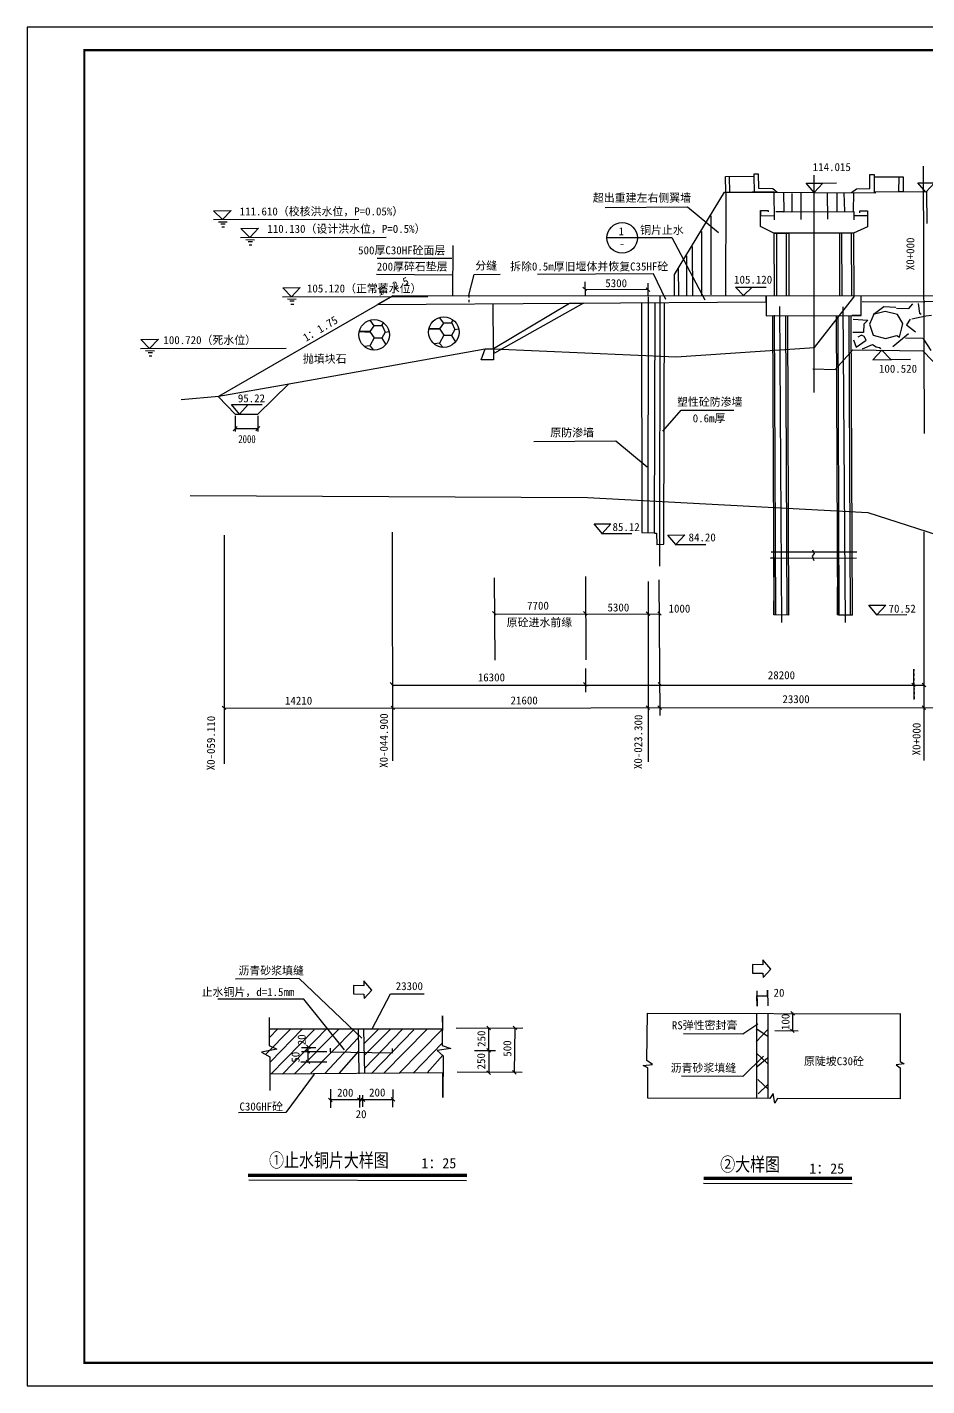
# Model space of a CAD drawing. Header units: millimetres. Extents: x 2456 to 5353, y 685 to 1986.
# Drawn here: x 2456 to 2849, y 1365 to 1959 of the extents above; entities that cross this region are included whole.
import ezdxf
from ezdxf.enums import TextEntityAlignment as Align

# ---------------------------------------------------------------- set-up
doc = ezdxf.new("R2010")
doc.units = ezdxf.units.MM
doc.linetypes.add('2', pattern=[3, 1, -1, 1])
doc.layers.get('0').update_dxf_attribs({"color": 10})
for name, color, linetype in [('0-外框', 6, 'Continuous'), ('TXT-DIM', 7, 'Continuous'), ('TXT-NOTE', 2, 'Continuous'), ('图框', 7, 'Continuous'), ('签名', 193, '2')]:
    doc.layers.add(name, color=color, linetype=linetype)
doc.styles.add('HT', font='', dxfattribs={"width": 0.8})
doc.styles.add('宋体', font='')
doc.styles.get('HT').set_extended_font_data('SimHei')
doc.styles.get('宋体').set_extended_font_data('SimSun')
doc.dimstyles.new('BLcr1000m2', dxfattribs={"dimtxt": 1.5, "dimasz": 0.005, "dimexe": 1.25, "dimexo": 1, "dimgap": 0.4, "dimtad": 1, "dimdec": 0, "dimlfac": 1000, "dimzin": 0, "dimdsep": 46, "dimtxsty": 'HT', "dimblk": '_DIMX', "dimcen": -0.09, "dimclrd": 256, "dimclrt": 256, "dimaunit": 1, "dimadec": 0, "dimazin": 0, "dimtfac": 1, "dimtdec": 0, "dimtmove": 2, "dimatfit": 3, "dimldrblk": '_DIMX', "dimfxl": 1, "dimfrac": 2, "dimtolj": 1, "dimtzin": 0, "dimarcsym": 0})

# ---------------------------------------------------------------- blocks, each defined once
blk = doc.blocks.new('_DIMX')
at = {"const_width": 50}
blk.add_lwpolyline([(-70, -70), (70, 70)], dxfattribs=at)
blk = doc.blocks.new('*D34')
at = {"layer": 'Defpoints', "color": 0, "transparency": 16777216}
for p in [(2546.89, 1789.83), (2556.78, 1789.83)]:
    blk.add_point(p, dxfattribs=at)
at = {"layer": '签名', "color": 0, "lineweight": -2, "transparency": 16777216}
for p, q in [((2546.89, 1788.83), (2546.89, 1782.2)), ((2556.78, 1788.83), (2556.78, 1782.2))]:
    blk.add_line(p, q, dxfattribs=at)
at = {"layer": '签名', "lineweight": -2, "transparency": 16777216}
blk.add_line((2546.89, 1783.45), (2556.77, 1783.45), dxfattribs=at)
at = {"layer": '签名', "transparency": 16777216, "insert": (2552.03, 1778.86), "char_height": 3.5, "attachment_point": 5, "style": 'HT', "bg_fill": 3, "box_fill_scale": 1.1, "bg_fill_color": 256, "bg_fill_true_color": 13158600, "bg_fill_transparency": 0}
blk.add_mtext('\\A1;2000', dxfattribs=at)
at = {"layer": 'Defpoints', "color": 0, "transparency": 16777216}
blk.add_point((2556.78, 1783.45), dxfattribs=at)
at = {"layer": '签名', "lineweight": -2, "transparency": 16777216, "xscale": 0.005, "yscale": 0.005, "zscale": 0.005, "rotation": 180}
blk.add_blockref('_DIMX', (2546.89, 1783.45), dxfattribs=at)
at = {"layer": '签名', "lineweight": -2, "transparency": 16777216, "xscale": 0.005, "yscale": 0.005, "zscale": 0.005}
blk.add_blockref('_DIMX', (2556.78, 1783.45), dxfattribs=at)

msp = doc.modelspace()

# ---------------------------------------------------------------- linework, layer by layer
at = {"color": 0}
for p, q in [((2848.3071, 1781.3912), (2847.9292, 1898.1979)), ((2761.3831, 1893.7349), (2773.7997, 1893.8115)), ((2761.4981, 1886.8422), (2761.3831, 1893.7349)), ((2762.9791, 1893.5705), (2763.1336, 1886.8188)), ((2773.7862, 1893.7957), (2773.8588, 1886.8591)), ((2773.7997, 1893.8115), (2773.838, 1894.8071)), ((2773.838, 1894.8071), (2775.5625, 1894.8071)), ((2775.5625, 1894.8071), (2775.8307, 1888.6037)), ((2796.578, 1890.8218), (2809.9313, 1890.8511)), ((2796.578, 1890.8218), (2803.9079, 1890.8379)), ((2800.0641, 1886.6888), (2796.578, 1890.8218)), ((2800.0473, 1799.3131), (2800.0656, 1894.2138)), ((2803.9079, 1890.8379), (2800.0641, 1886.6888)), ((2824.4391, 1888.4355), (2824.4789, 1894.5294)), ((2824.4789, 1894.5294), (2826.3125, 1894.5692)), ((2826.3125, 1894.5692), (2826.3125, 1886.5237)), ((2826.4689, 1893.5597), (2838.9761, 1893.5346)), ((2837.0712, 1887.0479), (2837.2466, 1893.5597)), ((2838.9761, 1893.5346), (2839.0262, 1887.073)), ((2845.4151, 1890.9466), (2858.7685, 1890.976)), ((2845.4151, 1890.9466), (2852.7451, 1890.9628)), ((2848.9013, 1886.8136), (2845.4151, 1890.9466)), ((2852.7451, 1890.9628), (2848.9013, 1886.8136)), ((2739.0415, 1850.8354), (2760.8894, 1886.8325)), ((2760.8894, 1886.8325), (2773.0272, 1886.8325)), ((2761.472, 1886.8325), (2761.2778, 1841.6178)), ((2782.568, 1886.9606), (2773.0567, 1886.8491)), ((2773.0567, 1886.8491), (2827.0533, 1886.5286)), ((2775.8307, 1888.6037), (2782.1036, 1888.4196)), ((2782.1036, 1888.4196), (2783.8695, 1886.7741)), ((2782.7121, 1874.6718), (2782.568, 1886.9606)), ((2786.6688, 1886.8218), (2786.8241, 1878.2086)), ((2790.3963, 1886.2786), (2790.3575, 1878.131)), ((2794.2924, 1886.7276), (2794.2218, 1874.8331)), ((2805.8246, 1886.6173), (2805.8976, 1874.9992)), ((2810.0814, 1886.4958), (2809.9841, 1878.3291)), ((2813.1463, 1886.5687), (2813.3409, 1878.3291)), ((2816.5069, 1886.6432), (2818.5796, 1888.3558)), ((2817.3821, 1878.325), (2817.4597, 1886.5502)), ((2818.5796, 1888.3558), (2824.4391, 1888.4355)), ((2826.3125, 1886.5237), (2826.4321, 1887.0813)), ((2826.4321, 1887.0813), (2849.1922, 1887.0016)), ((2839.0262, 1887.073), (2837.0712, 1887.0479)), ((2849.1922, 1887.0016), (2849.3872, 1873.2053)), ((2537.4549, 1878.7367), (2545.1589, 1878.8487)), ((2541.2649, 1874.8737), (2537.4549, 1878.7367)), ((2545.1589, 1878.8487), (2541.2649, 1874.8737)), ((2708.6836, 1880.1976), (2744.6778, 1880.4452)), ((2744.6778, 1880.4452), (2758.3072, 1869.1786)), ((2776.6403, 1871.8112), (2776.6217, 1878.8286)), ((2776.6217, 1878.8286), (2779.9376, 1878.7591)), ((2776.6217, 1878.8286), (2776.6278, 1876.5105)), ((2779.9376, 1878.7591), (2779.9275, 1878.2792)), ((2786.8241, 1878.2086), (2783.4072, 1878.2086)), ((2786.7465, 1878.2086), (2817.3821, 1878.325)), ((2790.3575, 1878.131), (2786.7465, 1878.2086)), ((2817.4181, 1878.345), (2817.4181, 1874.7788)), ((2820.055, 1877.7785), (2820.1171, 1878.6783)), ((2820.1171, 1878.6783), (2823.4087, 1878.6783)), ((2823.4087, 1878.6783), (2823.4397, 1878.4145)), ((2823.4218, 1878.4084), (2823.4512, 1871.7463)), ((2537.3143, 1874.8612), (2600.9882, 1875.0038)), ((2539.514, 1873.8979), (2543.4226, 1873.8417)), ((2540.5613, 1873.0254), (2542.4814, 1873.043)), ((2541.0119, 1871.6549), (2542.2589, 1871.6438)), ((2754.8691, 1876.5476), (2754.9662, 1842.006)), ((2776.6278, 1876.5105), (2782.6897, 1876.5816)), ((2782.541, 1868.9778), (2776.6403, 1871.8112)), ((2823.4512, 1871.7463), (2817.3713, 1868.8995)), ((2823.4397, 1876.4597), (2817.5552, 1876.5373)), ((2549.2584, 1867.0606), (2612.9323, 1867.2033)), ((2549.399, 1870.9362), (2557.103, 1871.0481)), ((2553.209, 1867.0731), (2549.399, 1870.9362)), ((2551.4581, 1866.0973), (2555.3667, 1866.0411)), ((2552.5054, 1865.2248), (2554.4256, 1865.2424)), ((2557.103, 1871.0481), (2553.209, 1867.0731)), ((2709.3448, 1867.0721), (2737.8596, 1867.0104)), ((2737.8596, 1867.0104), (2752.2404, 1839.7511)), ((2750.7908, 1869.6587), (2750.7908, 1841.8119)), ((2817.3713, 1868.8995), (2782.541, 1868.9778)), ((2782.541, 1868.9778), (2782.5473, 1841.6276)), ((2782.541, 1868.9778), (2788.9569, 1868.9634)), ((2783.6423, 1868.831), (2783.6486, 1841.4808)), ((2787.9006, 1868.9778), (2787.9069, 1841.6276)), ((2788.9569, 1868.9634), (2788.9632, 1841.6291)), ((2811.1225, 1868.8482), (2811.1287, 1841.6341)), ((2812.1287, 1868.7576), (2812.1861, 1841.7457)), ((2816.3136, 1868.7576), (2816.4181, 1841.573)), ((2817.3713, 1868.8995), (2817.4321, 1840.9013)), ((2817.3713, 1868.8995), (2817.3713, 1868.8995)), ((2552.956, 1863.8543), (2554.2031, 1863.8433)), ((2642.0707, 1863.5238), (2641.8758, 1841.3289)), ((2746.7125, 1863.1579), (2746.9067, 1841.6178)), ((2641.681, 1857.8777), (2608.9474, 1857.8777)), ((2740.8731, 1841.7656), (2740.8123, 1853.7399)), ((2744.4013, 1841.7656), (2744.4013, 1859.0281)), ((2641.8758, 1850.5768), (2608.6551, 1850.8688)), ((2649.0186, 1841.7679), (2651.3378, 1850.8544)), ((2651.3378, 1850.8544), (2662.7505, 1850.9763)), ((2729.8592, 1851.0909), (2679.0352, 1850.8447)), ((2699.8045, 1847.5902), (2699.9198, 1841.5969)), ((2735.2188, 1839.8875), (2729.8592, 1851.0909)), ((2739.0415, 1841.7149), (2739.0415, 1850.8354)), ((2539.6508, 1797.6749), (2615.7999, 1841.5894)), ((2567.6451, 1845.013), (2575.3491, 1845.125)), ((2571.4551, 1841.15), (2567.6451, 1845.013)), ((2575.3491, 1845.125), (2571.4551, 1841.15)), ((2615.7999, 1841.5894), (2609.0922, 1837.7212)), ((2615.7999, 1841.5894), (2856.0391, 1841.6444)), ((2699.9198, 1844.4399), (2727.449, 1844.2862)), ((2727.3945, 1847.0146), (2727.3945, 1841.5325)), ((2732.6684, 1841.4199), (2732.4403, 1723.3273)), ((2765.6907, 1845.2763), (2779.044, 1845.3057)), ((2765.6907, 1845.2763), (2773.0206, 1845.2924)), ((2769.1759, 1841.6238), (2765.6907, 1845.2763)), ((2773.0206, 1845.2924), (2769.1767, 1841.6245)), ((2779.1392, 1838.824), (2779.1386, 1841.6268)), ((2779.1386, 1841.6268), (2779.1493, 1832.7905)), ((2817.4305, 1841.6356), (2817.4305, 1841.6356)), ((2820.6747, 1832.9701), (2820.6727, 1841.6363)), ((2567.5045, 1841.1375), (2631.1784, 1841.2801)), ((2569.7042, 1840.1742), (2573.6128, 1840.118)), ((2570.7515, 1839.3017), (2572.6716, 1839.3193)), ((2571.2021, 1837.9311), (2572.4492, 1837.9201)), ((2609.0922, 1837.7212), (2779.1392, 1838.824)), ((2659.8171, 1818.3721), (2659.6895, 1838.0493)), ((2659.8171, 1818.3721), (2659.6895, 1838.0493)), ((2659.8342, 1818.4895), (2693.1556, 1838.2987)), ((2699.1965, 1838.3346), (2660.2655, 1816.4321)), ((2693.1556, 1838.2987), (2699.1965, 1838.3346)), ((2724.5231, 1838.5174), (2724.7001, 1738.0176)), ((2727.4347, 1841.1488), (2727.4165, 1737.7048)), ((2730.3353, 1737.859), (2730.5952, 1838.4503)), ((2734.3245, 1732.9007), (2734.6924, 1838.551)), ((2786.0263, 1698.731), (2785.062, 1836.787)), ((2800.225, 1818.9357), (2817.4321, 1840.9013)), ((2813.8299, 1698.6615), (2812.8657, 1836.7175)), ((2821.0836, 1839.0693), (2848.5764, 1838.9179)), ((2825.9308, 1833.3933), (2830.6265, 1836.7989)), ((2830.6265, 1836.7989), (2835.7767, 1836.5719)), ((2836.0797, 1836.1935), (2841.5328, 1836.0421)), ((2841.5328, 1836.0421), (2843.199, 1838.0098)), ((2845.5502, 1838.1912), (2846.167, 1833.9243)), ((2848.2919, 1839.0958), (2856.8007, 1839.1607)), ((2605.6932, 1830.9255), (2607.4815, 1828.4392)), ((2610.9903, 1828.5353), (2611.7933, 1829.666)), ((2636.1528, 1832.1074), (2637.9411, 1829.6212)), ((2637.9411, 1829.6212), (2636.2514, 1827.1177)), ((2638.0189, 1829.6808), (2641.4499, 1829.7173)), ((2641.4499, 1829.7173), (2642.253, 1830.848)), ((2641.5737, 1829.711), (2642.9293, 1826.8554)), ((2779.1493, 1832.7905), (2820.6747, 1832.9701)), ((2781.9225, 1832.8025), (2782.4879, 1702.0648)), ((2783.3014, 1702.1656), (2782.7354, 1833.0458)), ((2786.1115, 1832.8206), (2786.1115, 1832.8206)), ((2788.2409, 1702.0225), (2787.6749, 1832.9027)), ((2789.0999, 1701.9508), (2788.5339, 1832.8311)), ((2809.7261, 1832.733), (2810.2916, 1701.9953)), ((2811.1051, 1702.0961), (2810.539, 1832.9763)), ((2816.0445, 1701.953), (2815.4785, 1832.8332)), ((2816.9035, 1701.8814), (2816.3375, 1832.7616)), ((2820.6747, 1832.9701), (2816.645, 1832.9527)), ((2817.1573, 1831.308), (2823.5131, 1830.9171)), ((2823.5131, 1830.9171), (2821.8019, 1829.0607)), ((2826.3095, 1833.7717), (2824.3403, 1829.1553)), ((2831.1567, 1834.6042), (2825.9308, 1833.3933)), ((2836.6098, 1833.3933), (2831.1567, 1834.6042)), ((2838.9577, 1829.458), (2836.6098, 1833.3933)), ((2842.0629, 1831.35), (2840.5482, 1828.7769)), ((2842.8457, 1831.4115), (2848.9663, 1832.7864)), ((2846.167, 1833.9243), (2846.9736, 1833.545)), ((2848.9663, 1832.7864), (2851.3861, 1833.0709)), ((2601.141, 1825.9677), (2605.9084, 1825.7029)), ((2605.7918, 1825.9357), (2601.3637, 1825.9357)), ((2607.4815, 1828.4392), (2605.7918, 1825.9357)), ((2605.9084, 1825.7029), (2607.598, 1823.083)), ((2607.5592, 1828.4989), (2610.9903, 1828.5353)), ((2612.4697, 1825.6735), (2611.0774, 1823.0376)), ((2611.1141, 1828.529), (2612.4697, 1825.6735)), ((2612.4697, 1825.6002), (2614.155, 1825.8931)), ((2631.6007, 1827.1497), (2636.368, 1826.8848)), ((2636.2514, 1827.1177), (2631.8233, 1827.1177)), ((2638.0577, 1824.2649), (2636.2514, 1820.83)), ((2636.368, 1826.8848), (2638.0577, 1824.2649)), ((2641.5371, 1824.2195), (2638.0198, 1824.2195)), ((2642.9293, 1826.8554), (2641.5371, 1824.2195)), ((2641.5371, 1824.2195), (2643.0758, 1821.5104)), ((2642.9293, 1826.7822), (2644.6146, 1827.0751)), ((2821.6552, 1825.5434), (2817.0595, 1825.4457)), ((2820.8241, 1824.3709), (2819.2107, 1823.4916)), ((2821.9486, 1823.7847), (2820.8241, 1824.3709)), ((2821.8019, 1829.0607), (2821.6552, 1825.5434)), ((2822.8286, 1822.1725), (2821.9486, 1823.7847)), ((2824.3403, 1829.1553), (2825.9308, 1824.3118)), ((2825.9308, 1824.3118), (2831.3082, 1822.7982)), ((2831.3082, 1822.7982), (2836.3069, 1824.1605)), ((2841.3056, 1824.9173), (2834.5649, 1819.2413)), ((2836.3069, 1824.1605), (2837.3672, 1823.4037)), ((2837.3672, 1823.4037), (2838.5033, 1827.566)), ((2838.5033, 1827.566), (2838.9577, 1829.458)), ((2840.5482, 1828.7769), (2844.4866, 1825.7497)), ((2505.5105, 1818.5403), (2569.1844, 1818.683)), ((2505.6511, 1822.4159), (2513.3551, 1822.5278)), ((2509.4611, 1818.5528), (2505.6511, 1822.4159)), ((2513.3551, 1822.5278), (2509.4611, 1818.5528)), ((2569.675, 1802.8537), (2656.2345, 1818.3804)), ((2605.7918, 1819.648), (2603.4825, 1819.3653)), ((2607.598, 1823.083), (2605.7918, 1819.648)), ((2605.8437, 1819.4902), (2607.3767, 1817.7395)), ((2611.0774, 1823.0376), (2607.5602, 1823.0376)), ((2611.0774, 1823.0376), (2612.6162, 1820.3285)), ((2636.2514, 1820.83), (2633.9421, 1820.5473)), ((2636.3033, 1820.6721), (2637.8364, 1818.9215)), ((2654.421, 1813.5574), (2656.2106, 1818.4014)), ((2656.2345, 1818.3804), (2659.8171, 1818.3721)), ((2660.2655, 1816.4321), (2659.8125, 1818.3787)), ((2659.8125, 1818.3787), (2659.8351, 1813.4668)), ((2659.8171, 1818.3721), (2739.6893, 1814.8475)), ((2739.6893, 1814.8475), (2800.225, 1818.9357)), ((2809.2595, 1809.3109), (2816.972, 1817.966)), ((2816.972, 1817.966), (2847.5848, 1817.4917)), ((2817.304, 1822.2214), (2818.4774, 1819.1437)), ((2818.4774, 1819.1437), (2822.8286, 1822.1725)), ((2821.2641, 1818.362), (2825.6642, 1820.2673)), ((2825.6642, 1820.2673), (2827.2776, 1819.2902)), ((2825.8071, 1813.5303), (2829.7328, 1817.749)), ((2827.2776, 1819.2902), (2828.6465, 1818.9483)), ((2828.6465, 1818.9483), (2829.331, 1818.5086)), ((2829.7328, 1817.749), (2833.4363, 1813.7893)), ((2840.018, 1823.101), (2847.6675, 1822.9496)), ((2847.6675, 1822.9496), (2851.0757, 1817.6521)), ((2507.7102, 1817.577), (2511.6188, 1817.5208)), ((2508.7575, 1816.7045), (2510.6777, 1816.7221)), ((2509.2081, 1815.334), (2510.4552, 1815.323)), ((2659.8351, 1813.4668), (2654.421, 1813.5574)), ((2842.1764, 1813.6413), (2825.7331, 1813.4563)), ((2833.4363, 1813.7893), (2842.1764, 1813.6413)), ((2847.5848, 1817.4917), (2855.7719, 1808.9552)), ((2799.5298, 1809.548), (2809.2595, 1809.3109)), ((2539.6508, 1797.6749), (2569.675, 1802.8537)), ((2556.777, 1789.8309), (2570.3635, 1802.9901)), ((2523.2984, 1796.2463), (2539.6508, 1797.6749)), ((2539.496, 1797.4525), (2546.8851, 1789.8309)), ((2545.2664, 1793.9639), (2558.6197, 1793.9933)), ((2545.2664, 1793.9639), (2552.5963, 1793.98)), ((2548.7525, 1789.8309), (2545.2664, 1793.9639)), ((2552.5963, 1793.98), (2548.7525, 1789.8309)), ((2546.8851, 1789.8309), (2556.777, 1789.8309)), ((2546.8851, 1789.8309), (2548.7525, 1789.8309)), ((2733.9666, 1782.3723), (2741.9922, 1791.5198)), ((2741.9922, 1791.5198), (2765.0338, 1791.4961)), ((2677.4359, 1777.806), (2713.4301, 1778.0536)), ((2713.4301, 1778.0536), (2727.0595, 1766.7871)), ((2527.1364, 1754.2299), (2700.9384, 1753.3859)), ((2700.9384, 1753.3859), (2823.5375, 1746.8431)), ((2823.5375, 1746.8431), (2887.6657, 1725.9999)), ((2703.8411, 1741.7686), (2711.171, 1741.7847)), ((2707.3272, 1737.6356), (2703.8411, 1741.7686)), ((2711.171, 1741.7847), (2707.3272, 1737.6356)), ((2542.098, 1736.8838), (2542.098, 1636.9255)), ((2615.4909, 1738.1395), (2615.7422, 1638.1813)), ((2707.0183, 1737.6355), (2720.3717, 1737.6648)), ((2724.7001, 1738.0176), (2730.3353, 1737.859)), ((2730.3296, 1737.7939), (2731.1963, 1737.8149)), ((2731.1963, 1737.8149), (2731.2247, 1732.8685)), ((2736.1507, 1736.9484), (2743.4806, 1736.9645)), ((2739.6368, 1732.8154), (2736.1507, 1736.9484)), ((2743.4806, 1736.9645), (2739.6368, 1732.8154)), ((2848.1335, 1738.3344), (2848.1335, 1638.3761)), ((2731.2108, 1732.8685), (2734.3245, 1732.9007)), ((2739.3279, 1732.8153), (2752.6813, 1732.8446)), ((2781.2816, 1729.5527), (2818.7789, 1729.6553)), ((2800.0559, 1728.8352), (2799.2352, 1727.7075)), ((2799.4404, 1730.5266), (2800.0559, 1728.8352)), ((2781.0099, 1726.8151), (2818.5792, 1726.9338)), ((2782.7211, 1726.7989), (2781.0099, 1726.8151)), ((2782.4879, 1702.0648), (2782.7211, 1726.7989)), ((2799.2352, 1727.7075), (2799.9533, 1725.7598)), ((2810.2916, 1701.9953), (2810.5247, 1726.7295)), ((2660.0909, 1718.2112), (2660.4148, 1682.2871)), ((2700.0914, 1718.8585), (2700.2533, 1682.449)), ((2732.1565, 1717.4021), (2732.6423, 1658.0141)), ((2727.4601, 1716.593), (2727.4601, 1637.7866)), ((2824.0882, 1706.2338), (2831.4181, 1706.25)), ((2827.5743, 1702.1008), (2824.0882, 1706.2338)), ((2831.4181, 1706.25), (2827.5743, 1702.1008)), ((2660.1973, 1702.4791), (2732.6601, 1702.3758)), ((2789.0999, 1701.9508), (2782.4879, 1702.0648)), ((2816.9035, 1701.8814), (2810.2916, 1701.9953)), ((2814.0249, 1701.9436), (2810.8905, 1701.7412)), ((2816.9107, 1701.86), (2814.0249, 1701.9436)), ((2827.2654, 1702.1007), (2840.6188, 1702.1301)), ((2700.1495, 1678.5721), (2700.0854, 1668.1872)), ((2616.0562, 1671.3696), (2848.1289, 1671.3696)), ((2542.3494, 1661.2872), (3233.6673, 1661.7136)), ((2542.098, 1636.9255), (2542.098, 1636.9255)), ((2781.1772, 1547.085), (2777.6899, 1551.1624)), ((2777.6899, 1551.1624), (2777.6899, 1549.0369)), ((2773.2041, 1549.1526), (2773.1607, 1548.4007)), ((2773.1955, 1548.4815), (2773.1864, 1545.4618)), ((2773.1864, 1545.4618), (2777.6109, 1545.4166)), ((2777.6899, 1549.0369), (2773.2041, 1549.1526)), ((2777.6109, 1545.4166), (2777.7477, 1543.4991)), ((2777.7477, 1543.4991), (2781.1772, 1547.085)), ((2574.8823, 1543.0298), (2547.0756, 1542.8126)), ((2602.302, 1517.0365), (2574.8823, 1543.0298)), ((2598.6751, 1539.9964), (2598.6317, 1539.2446)), ((2598.6665, 1539.3253), (2598.6575, 1536.3056)), ((2603.1609, 1539.8808), (2598.6751, 1539.9964)), ((2606.6482, 1537.9288), (2603.1609, 1542.0062)), ((2603.1609, 1542.0062), (2603.1609, 1539.8808)), ((2576.8704, 1534.0067), (2539.2472, 1534.0067)), ((2598.6575, 1536.3056), (2603.0819, 1536.2604)), ((2603.0819, 1536.2604), (2603.2188, 1534.343)), ((2603.2188, 1534.343), (2606.6482, 1537.9288)), ((2606.8229, 1521.1003), (2614.8587, 1536.4172)), ((2614.8587, 1536.4172), (2629.5122, 1536.3498)), ((2775.0659, 1537.5989), (2775.1383, 1531.0046)), ((2775.1383, 1531.0046), (2775.0835, 1535.4772)), ((2775.1699, 1535.4859), (2779.7922, 1535.5212)), ((2779.7458, 1535.5899), (2779.7458, 1537.928)), ((2779.7458, 1537.928), (2779.9018, 1531.0694)), ((2637.5812, 1526.6697), (2637.4439, 1513.7712)), ((2637.7185, 1521.0438), (2637.5812, 1526.6697)), ((2726.9265, 1507.2646), (2727.2307, 1527.8334)), ((2727.264, 1527.8336), (2837.6472, 1527.6703)), ((2774.9508, 1527.7488), (2774.8723, 1490.7813)), ((2779.8673, 1527.7253), (2779.883, 1490.6092)), ((2790.6345, 1528.1255), (2790.6345, 1520.2615)), ((2837.6623, 1527.6838), (2837.6865, 1506.8094)), ((2570.996, 1520.8707), (2560.3297, 1510.0062)), ((2561.6412, 1521.0438), (2637.7185, 1521.0438)), ((2561.7509, 1525.9734), (2561.7509, 1513.716)), ((2565.5392, 1521.078), (2561.8523, 1517.2939)), ((2576.1522, 1520.9213), (2562.2507, 1506.671)), ((2586.6087, 1520.8955), (2567.5649, 1501.2832)), ((2609.7129, 1521.0698), (2603.2517, 1514.6108)), ((2630.7088, 1520.8031), (2611.897, 1501.7135)), ((2637.2293, 1520.6855), (2618.5782, 1501.61)), ((2643.5517, 1521.3879), (2672.6157, 1521.4748)), ((2657.7357, 1521.3879), (2657.8227, 1501.9109)), ((2669.222, 1521.4748), (2668.9175, 1501.9544)), ((2775.4044, 1523.0638), (2768.9375, 1518.7318)), ((2774.7288, 1515.4367), (2779.7432, 1520.655)), ((2774.7576, 1521.2212), (2779.7762, 1517.8899)), ((2581.359, 1520.6181), (2562.6045, 1501.3145)), ((2637.3953, 1514.7732), (2624.732, 1501.701)), ((2768.9375, 1518.7318), (2742.9482, 1518.9141)), ((2782.8564, 1520.3074), (2793.1198, 1520.1695)), ((2565.0221, 1512.2179), (2558.3435, 1510.8559)), ((2558.3435, 1510.8559), (2562.0235, 1508.813)), ((2561.7509, 1513.716), (2565.0221, 1512.2179)), ((2562.0235, 1508.813), (2562.0295, 1494.1352)), ((2637.7055, 1509.5546), (2630.8828, 1501.7526)), ((2641.1516, 1512.3991), (2635.2467, 1511.5758)), ((2635.2467, 1511.5758), (2637.8558, 1509.2431)), ((2637.4439, 1513.7712), (2641.1516, 1512.3991)), ((2637.8558, 1509.2431), (2637.7185, 1490.9931)), ((2651.5139, 1511.5624), (2660.6943, 1511.6059)), ((2777.9572, 1509.1172), (2768.8954, 1500.1996)), ((2774.8202, 1510.4446), (2779.7238, 1505.8715)), ((2725.3202, 1505.0314), (2729.4407, 1505.4851)), ((2727.4154, 1504.0196), (2725.3202, 1505.0314)), ((2729.4407, 1505.4851), (2726.9265, 1507.2646)), ((2727.3219, 1490.7387), (2727.4154, 1504.0196)), ((2779.6512, 1508.2669), (2775.1835, 1504.4197)), ((2839.5126, 1505.7639), (2835.9766, 1505.3834)), ((2835.9766, 1505.3834), (2837.6618, 1503.9517)), ((2837.6618, 1503.9517), (2837.7718, 1490.4893)), ((2837.6865, 1506.8094), (2839.5126, 1505.7639)), ((2637.7185, 1501.8333), (2562.3278, 1501.2844)), ((2581.3556, 1501.1816), (2569.052, 1484.5044)), ((2637.7185, 1490.9931), (2637.7185, 1501.8333)), ((2672.4417, 1501.9109), (2643.8998, 1502.0848)), ((2768.8954, 1500.1996), (2742.1221, 1500.3825)), ((2775.5104, 1498.8303), (2780.0871, 1494.5475)), ((2588.587, 1494.6803), (2588.5239, 1486.4411)), ((2601.2385, 1492.0525), (2601.2653, 1486.7132)), ((2602.6079, 1492.0793), (2602.581, 1487.0084)), ((2615.7649, 1494.5209), (2615.7349, 1486.7494)), ((2779.6875, 1496.5074), (2775.5467, 1492.6965)), ((2782.1357, 1492.8031), (2780.7306, 1490.5772)), ((2782.9239, 1488.4883), (2782.1357, 1492.8031)), ((2588.4842, 1490.1744), (2615.777, 1490.1294)), ((2780.7306, 1490.5772), (2727.3219, 1490.7387)), ((2784.0892, 1490.5772), (2782.9239, 1488.4883)), ((2837.7718, 1490.4893), (2784.0892, 1490.5772)), ((2569.052, 1484.5044), (2548.2963, 1484.3975)), ((2552.5281, 1456.9596), (2647.5853, 1456.9596)), ((2751.7958, 1455.6783), (2816.4218, 1455.7114)), ((2552.7649, 1455.0671), (2648.0588, 1454.7122)), ((2751.6894, 1453.5075), (2816.727, 1453.4239))]:
    msp.add_line(p, q, dxfattribs=at)
at = {"color": 0, "linetype": 'ByBlock'}
for p, q in [((2594.7188, 1511.9408), (2576.8704, 1534.0067)), ((2592.3605, 1521.0132), (2572.9004, 1501.4796)), ((2598.8811, 1520.8957), (2579.9027, 1501.7238)), ((2600.6895, 1520.9502), (2600.9486, 1501.3638)), ((2603.021, 1520.8639), (2603.3664, 1501.5364)), ((2614.8714, 1520.9656), (2603.2517, 1509.4021)), ((2620.035, 1520.8918), (2603.455, 1503.7326)), ((2624.957, 1520.6853), (2606.5107, 1501.5064)), ((2600.5541, 1516.9269), (2586.008, 1501.5154)), ((2600.8215, 1511.3181), (2592.2696, 1501.576))]:
    msp.add_line(p, q, dxfattribs=at)
at = {"color": 0}
for centre in [(2716.1362, 1866.8493), (2607.6563, 1824.4802), (2638.1159, 1825.6622)]:
    msp.add_circle(centre, 6.6725, dxfattribs=at)
at = {"layer": '0-外框', "color": 0}
msp.add_lwpolyline([(3296.8799, 1364.9752), (3296.8799, 1958.9752), (2455.8799, 1958.9752), (2455.8799, 1364.9752)], close=True, dxfattribs=at)
at = {"layer": '图框', "color": 0, "const_width": 1}
msp.add_lwpolyline([(2480.8799, 1374.9752), (2480.8799, 1948.9752), (3286.8799, 1948.9752), (3286.8799, 1374.9752), (2480.8799, 1374.9752)], dxfattribs=at)
at = {"layer": '签名', "color": 0}
for p, q in [((2649.0398, 1841.8206), (2649.0398, 1838.0579)), ((2843.7291, 1678.3594), (2843.7992, 1665.0966))]:
    msp.add_line(p, q, dxfattribs=at)
at = {"layer": '签名', "color": 0, "linetype": 'ByBlock'}
for p, q in [((2698.9235, 1845.3767), (2700.4925, 1843.8346)), ((2726.6906, 1845.0067), (2728.2595, 1843.4646)), ((2659.3964, 1703.5661), (2660.9653, 1702.024)), ((2699.1626, 1703.4758), (2700.7315, 1701.9336)), ((2726.5973, 1703.3064), (2728.1663, 1701.7643)), ((2731.6838, 1703.3761), (2733.2528, 1701.8339)), ((2843.7992, 1665.0966), (2843.7291, 1678.3594)), ((2614.6018, 1672.4663), (2616.1708, 1670.9242)), ((2699.2443, 1672.4073), (2700.8133, 1670.8652)), ((2731.8514, 1672.4832), (2733.4203, 1670.941)), ((2842.7761, 1672.2491), (2844.3451, 1670.7069)), ((2847.3494, 1672.1106), (2848.9183, 1670.5685)), ((2541.1569, 1662.1599), (2542.7259, 1660.6178)), ((2615.0475, 1662.1599), (2616.6164, 1660.6178)), ((2726.5818, 1662.2027), (2728.1508, 1660.6606)), ((2731.733, 1662.2027), (2733.302, 1660.6606)), ((2847.2755, 1662.2375), (2848.8445, 1660.6954)), ((2789.9673, 1528.6255), (2791.5363, 1527.0834)), ((2656.9665, 1522.2081), (2658.5355, 1520.666)), ((2668.4947, 1522.2674), (2670.0636, 1520.7252)), ((2789.7534, 1520.9324), (2791.3224, 1519.3903)), ((2575.8252, 1512.9296), (2582.1992, 1512.8765)), ((2575.8252, 1511.1243), (2586.9798, 1511.0713)), ((2577.7937, 1511.9951), (2579.3627, 1510.453)), ((2578.0334, 1513.8753), (2579.6024, 1512.3332)), ((2578.6935, 1512.9828), (2578.6935, 1506.8234)), ((2588.4151, 1512.6481), (2588.4151, 1510.9582)), ((2588.4151, 1510.9582), (2615.7165, 1510.5357)), ((2615.7165, 1510.5357), (2615.7165, 1512.3946)), ((2656.9665, 1512.3857), (2658.5355, 1510.8436)), ((2575.5597, 1506.5579), (2586.9798, 1506.5579)), ((2577.917, 1507.4118), (2579.4859, 1505.8697)), ((2668.1745, 1502.8411), (2669.7434, 1501.2989)), ((2656.9128, 1502.6689), (2658.4817, 1501.1267)), ((2615.0831, 1490.9847), (2616.652, 1489.4426)), ((2587.6459, 1490.7357), (2589.2148, 1489.1936)), ((2600.4019, 1490.9376), (2601.9709, 1489.3954)), ((2602.0069, 1490.796), (2603.5759, 1489.2539))]:
    msp.add_line(p, q, dxfattribs=at)
at = {"layer": '签名', "color": 0, "linetype": 'ByBlock', "const_width": 1.5, "flags": 128}
for points in [[(2552.5281, 1456.9596), (2648.271, 1456.9596)], [(2751.7958, 1455.6783), (2816.6714, 1455.7115)]]:
    msp.add_lwpolyline(points, dxfattribs=at)

# ---------------------------------------------------------------- texts
at = {"layer": 'TXT-DIM', "color": 0, "linetype": 'Continuous', "style": '宋体'}
for s, height, p in [('114.015', 3.5, (2807.8299, 1897.814)), ('超出重建左右侧翼墙', 3.5, (2724.8013, 1884.3695)), ('111.610（校核洪水位，P=0.05%%%）', 3.5, (2584.6086, 1878.4306)), ('110.130（设计洪水位，P=0.5%%%）', 3.5, (2595.5216, 1870.8077)), ('1', 3.5, (2715.7416, 1869.7369)), ('铜片止水', 3.5, (2733.5254, 1870.2852)), ('500厚C30HF砼面层', 3.5, (2619.7152, 1861.4222)), ('-', 3.5, (2716.0598, 1864.4089)), ('200厚碎石垫层', 3.5, (2624.2918, 1854.3001)), ('分缝', 3.5, (2656.6652, 1854.7027)), ('拆除0.5m厚旧堰体并恢复C35HF砼', 3.5, (2701.6957, 1854.3443)), ('5300', 3.5, (2713.5126, 1847.0405)), ('105.120', 3.5, (2773.4154, 1848.5949)), ('105.120（正常蓄水位）', 3.5, (2603.2995, 1844.7459)), ('100.720（死水位）', 3.5, (2535.7496, 1822.1641)), ('抛填块石', 3.5, (2586.0508, 1813.9921)), ('100.520', 3.5, (2836.7897, 1809.6484)), ('95.22', 3.5, (2553.9802, 1796.7241)), ('塑性砼防渗墙', 3.5, (2754.4482, 1795.1423)), ('0.6m厚', 3.5, (2754.1367, 1787.9794)), ('原防渗墙', 3.5, (2694.2476, 1781.7271)), ('85.12', 3.5, (2717.872, 1740.4488)), ('84.20', 3.5, (2751.1284, 1735.9109)), ('7700', 3.5, (2679.3103, 1706.0733)), ('5300', 3.5, (2714.4742, 1705.2781)), ('1000', 3.5, (2741.1781, 1704.7912)), ('70.52', 3.5, (2838.6003, 1704.7648)), ('原砼进水前缘', 3.5, (2679.9467, 1698.7567)), ('16300', 3.5, (2658.9393, 1674.7132)), ('28200', 3.5, (2785.7986, 1675.6683)), ('14210', 3.5, (2574.6036, 1664.5313)), ('21600', 3.5, (2673.2671, 1664.6363)), ('23300', 3.5, (2792.1864, 1665.1961)), ('沥青砂浆填缝', 3.5, (2562.6074, 1546.5101)), ('止水铜片，d=1.5mm', 3.5, (2552.4743, 1537.1499)), ('23300', 3.5, (2623.0432, 1539.73)), ('20', 3.5, (2784.7355, 1536.8382)), ('RS弹性密封膏', 3.5, (2752.1768, 1522.6065)), ('原陡坡C30砼', 3.5, (2808.7636, 1506.9082)), ('沥青砂浆填缝', 3.5, (2751.6694, 1503.9664)), ('200', 3.5, (2595.0063, 1493.1503)), ('200', 3.5, (2609.0022, 1493.2158)), ('C30GHF砼', 3.5, (2558.2704, 1487.0931)), ('20', 3.5, (2601.9291, 1483.7507)), ('1：25', 4.48136, (2635.9599, 1462.3104)), ('1：25', 4.48136, (2805.5903, 1459.9815))]:
    msp.add_text(s, height=height, dxfattribs=at).set_placement(p, align=Align.MIDDLE_CENTER)
for s, rotation, p in [('X0+000', 89.6198329, (2842.1517, 1859.8627)), ('1：2.5', 21.3637017, (2615.8722, 1845.7111)), ('1：1.75', 31.0202641, (2584.088, 1827.141)), ('X0-059.110', 89.6198329, (2536.2544, 1645.9792)), ('X0-044.900', 89.6198329, (2611.8808, 1647.067)), ('X0-023.300', 89.6198329, (2723.1441, 1646.5231)), ('X0+000', 89.6198329, (2844.8662, 1647.7481)), ('100', 89.6667108, (2787.5509, 1524.0975)), ('20', 90.7746446, (2575.9473, 1516.2384)), ('250', 90.7746446, (2654.544, 1516.7235)), ('500', 90.7746446, (2665.8973, 1512.436)), ('50', 90.7746446, (2573.2703, 1508.6409)), ('250', 90.7746446, (2654.4599, 1506.8875))]:
    msp.add_text(s, height=3.5, rotation=rotation, dxfattribs=at).set_placement(p, align=Align.MIDDLE_CENTER)
at = {"layer": 'TXT-NOTE', "color": 0, "style": 'HT', "width": 0.8}
for s, p in [('①止水铜片大样图', (2587.8666, 1460.5996)), ('②大样图', (2772.093, 1458.811))]:
    msp.add_text(s, height=6, dxfattribs=at).set_placement(p, align=Align.CENTER)

# ---------------------------------------------------------------- next in the draw order: dimensions: what is measured, and where the dimension line sits
at = {"layer": '签名', "color": 0}
dim = msp.add_linear_dim(base=(2556.777, 1783.4495), p1=(2546.8851, 1789.8309), p2=(2556.777, 1789.8309), text='2000', dimstyle='BLcr1000m2', override={"dimtxt": 3.5, "dimaunit": 0, "dimfxl": 1.5, "dimtfill": 1}, dxfattribs=at)
dim.commit()
dim.dimension.update_dxf_attribs({"geometry": '*D34', "text_midpoint": (2552.0345, 1778.8605), "dimtype": 160})

# ---------------------------------------------------------------- next in the draw order: linework, layer by layer
at = {"layer": '签名', "color": 0, "linetype": 'ByBlock'}
for p, q in [((2546.93, 1788.9914), (2546.8851, 1782.1995)), ((2556.7809, 1788.9914), (2556.777, 1782.1995)), ((2547.7755, 1784.3293), (2546.0067, 1782.5233)), ((2546.8851, 1783.4495), (2556.772, 1783.4495)), ((2557.6624, 1784.3585), (2555.8936, 1782.5526))]:
    msp.add_line(p, q, dxfattribs=at)

doc.saveas('drawing.dxf')
